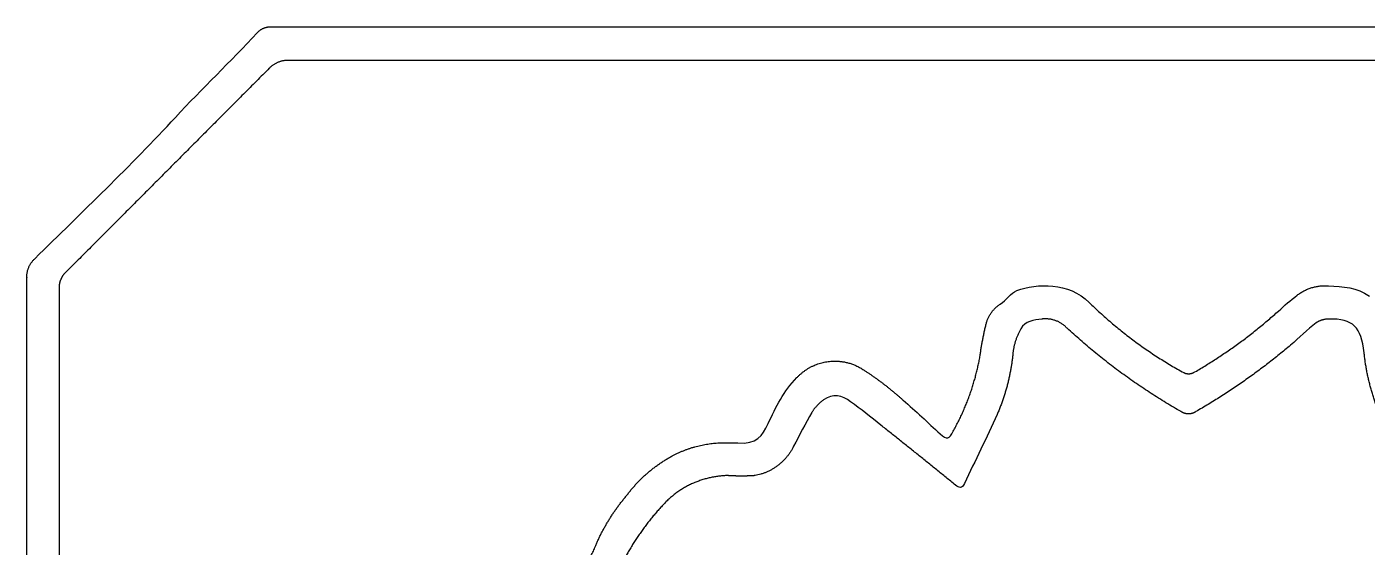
# Model space of a CAD drawing. Header units: millimetres. Extents: x -2315 to 326, y -226 to 400.
# Drawn here: x -2161.7 to -2143.18, y 25.48 to 32.67 of the extents above; entities that cross this region are included whole.
import ezdxf

# ---------------------------------------------------------------- set-up
doc = ezdxf.new("R2010")
doc.units = ezdxf.units.MM
doc.layers.add('Layer 03', color=5, linetype='Continuous', true_color=0x0000ff)

msp = doc.modelspace()

# ---------------------------------------------------------------- linework, layer by layer
at = {"layer": 'Layer 03'}
msp.add_line((-2161.249, 29.024), (-2161.249, 1.198), dxfattribs=at)
msp.add_line((-2161.249, 29.024), (-2161.249, 1.198), dxfattribs=at)
for points, weights, knots in [([(-2158.514, 32.588), (-2158.442, 32.672), (-2158.331, 32.672), (-2158.325, 32.672), (-2158.32, 32.672)], [0.854823356414, 0.839915861912, 1, 0.990679523267, 0.981952240783], [-2.429333, -2.429333, -2.429333, -1.5707963, -1.5707963, -1.5208103, -1.5208103, -1.5208103]), ([(-2158.514, 32.588), (-2158.442, 32.672), (-2158.331, 32.672), (-2158.325, 32.672), (-2158.32, 32.672)], [0.854823356414, 0.839915861912, 1, 0.990679523267, 0.981952240783], [-2.429333, -2.429333, -2.429333, -1.5707963, -1.5707963, -1.5208103, -1.5208103, -1.5208103]), ([(-2158.072, 32.207), (-2158.082, 32.207), (-2158.092, 32.207), (-2158.243, 32.207), (-2158.347, 32.099)], [0.977111602772, 0.988069862588, 1, 0.849609977873, 0.853659576076], [1.5068146, 1.5068146, 1.5068146, 1.5707963, 1.5707963, 2.3773431, 2.3773431, 2.3773431]), ([(-2158.072, 32.207), (-2158.082, 32.207), (-2158.092, 32.207), (-2158.243, 32.207), (-2158.347, 32.099)], [0.977111602772, 0.988069862588, 1, 0.849609977873, 0.853659576076], [1.5068146, 1.5068146, 1.5068146, 1.5707963, 1.5707963, 2.3773431, 2.3773431, 2.3773431]), ([(-2161.697, 29.196), (-2161.698, 29.204), (-2161.698, 29.212), (-2161.698, 29.364), (-2161.586, 29.466)], [0.981289070571, 0.990324941849, 1, 0.845954556126, 0.85394767958], [-3.1934803, -3.1934803, -3.1934803, -3.1415927, -3.1415927, -2.3154417, -2.3154417, -2.3154417]), ([(-2161.697, 29.196), (-2161.698, 29.204), (-2161.698, 29.212), (-2161.698, 29.364), (-2161.586, 29.466)], [0.981289070571, 0.990324941849, 1, 0.845954556126, 0.85394767958], [-3.1934803, -3.1934803, -3.1934803, -3.1415927, -3.1415927, -2.3154417, -2.3154417, -2.3154417]), ([(-2161.249, 29.108), (-2161.252, 29.087), (-2161.252, 29.066), (-2161.252, 29.045), (-2161.249, 29.024)], [0.946738202625, 0.970372052502, 1, 0.970372052502, 0.946738202625], [2.982697, 2.982697, 2.982697, 3.1415927, 3.1415927, 3.3004883, 3.3004883, 3.3004883]), ([(-2161.249, 29.108), (-2161.252, 29.087), (-2161.252, 29.066), (-2161.252, 29.045), (-2161.249, 29.024)], [0.946738202625, 0.970372052502, 1, 0.970372052502, 0.946738202625], [2.982697, 2.982697, 2.982697, 3.1415927, 3.1415927, 3.3004883, 3.3004883, 3.3004883]), ([(-2144.143, 28.961), (-2143.974, 29.092), (-2143.759, 29.092), (-2143.734, 29.092), (-2143.71, 29.09)], [0.857003843715, 0.876032428843, 1, 0.983813171195, 0.96941548198], [-2.2356386, -2.2356386, -2.2356386, -1.5707963, -1.5707963, -1.4839858, -1.4839858, -1.4839858]), ([(-2144.143, 28.961), (-2143.974, 29.092), (-2143.759, 29.092), (-2143.734, 29.092), (-2143.71, 29.09)], [0.857003843715, 0.876032428843, 1, 0.983813171195, 0.96941548198], [-2.2356386, -2.2356386, -2.2356386, -1.5707963, -1.5707963, -1.4839858, -1.4839858, -1.4839858]), ([(-2147.322, 28.504), (-2147.443, 28.634), (-2147.62, 28.634), (-2147.646, 28.634), (-2147.672, 28.631)], [0.853843760687, 0.847032369527, 1, 0.974251573331, 0.953030267355], [0.7504257, 0.7504257, 0.7504257, 1.5707963, 1.5707963, 1.708886, 1.708886, 1.708886]), ([(-2147.322, 28.504), (-2147.443, 28.634), (-2147.62, 28.634), (-2147.646, 28.634), (-2147.672, 28.631)], [0.853843760687, 0.847032369527, 1, 0.974251573331, 0.953030267355], [0.7504257, 0.7504257, 0.7504257, 1.5707963, 1.5707963, 1.708886, 1.708886, 1.708886]), ([(-2143.705, 28.631), (-2143.705, 28.631), (-2143.706, 28.631), (-2143.8, 28.631), (-2143.88, 28.58)], [0.997937847571, 0.998965268291, 1, 0.89124992665, 0.863256782406], [1.565247, 1.565247, 1.565247, 1.5707963, 1.5707963, 2.1540267, 2.1540267, 2.1540267]), ([(-2143.705, 28.631), (-2143.705, 28.631), (-2143.706, 28.631), (-2143.8, 28.631), (-2143.88, 28.58)], [0.997937847571, 0.998965268291, 1, 0.89124992665, 0.863256782406], [1.565247, 1.565247, 1.565247, 1.5707963, 1.5707963, 2.1540267, 2.1540267, 2.1540267]), ([(-2151.056, 27.821), (-2150.844, 28.05), (-2150.532, 28.05), (-2150.314, 28.05), (-2150.134, 27.928)], [0.853910747498, 0.846319186629, 1, 0.887379406245, 0.861366472367], [-2.394992, -2.394992, -2.394992, -1.570796, -1.570796, -0.966808, -0.966808, -0.966808]), ([(-2151.056, 27.821), (-2150.844, 28.05), (-2150.532, 28.05), (-2150.314, 28.05), (-2150.134, 27.928)], [0.853910747498, 0.846319186629, 1, 0.887379406245, 0.861366472367], [-2.394992, -2.394992, -2.394992, -1.570796, -1.570796, -0.966808, -0.966808, -0.966808]), ([(-2145.71, 27.89), (-2145.678, 27.875), (-2145.643, 27.875), (-2145.608, 27.875), (-2145.575, 27.89)], [0.879527756526, 0.915228813757, 1, 0.915228813757, 0.879527756526], [4.2577582, 4.2577582, 4.2577582, 4.712389, 4.712389, 5.1670197, 5.1670197, 5.1670197]), ([(-2145.71, 27.89), (-2145.678, 27.875), (-2145.643, 27.875), (-2145.608, 27.875), (-2145.575, 27.89)], [0.879527756526, 0.915228813757, 1, 0.915228813757, 0.879527756526], [4.2577582, 4.2577582, 4.2577582, 4.712389, 4.712389, 5.1670197, 5.1670197, 5.1670197]), ([(-2145.543, 27.351), (-2145.589, 27.32), (-2145.645, 27.32), (-2145.7, 27.32), (-2145.747, 27.351)], [0.861395790877, 0.887442812706, 1, 0.887442812706, 0.861395790877], [-5.316037, -5.316037, -5.316037, -4.712389, -4.712389, -4.108741, -4.108741, -4.108741]), ([(-2145.543, 27.351), (-2145.589, 27.32), (-2145.645, 27.32), (-2145.7, 27.32), (-2145.747, 27.351)], [0.861395790877, 0.887442812706, 1, 0.887442812706, 0.861395790877], [-5.316037, -5.316037, -5.316037, -4.712389, -4.712389, -4.108741, -4.108741, -4.108741]), ([(-2152.15, 26.918), (-2152.08, 26.922), (-2152.011, 26.922), (-2151.942, 26.922), (-2151.872, 26.918)], [0.97857523512, 0.988864237286, 1, 0.988864237286, 0.978575235119], [-1.6305178, -1.6305178, -1.6305178, -1.5707963, -1.5707963, -1.5110749, -1.5110749, -1.5110749]), ([(-2152.15, 26.918), (-2152.08, 26.922), (-2152.011, 26.922), (-2151.942, 26.922), (-2151.872, 26.918)], [0.97857523512, 0.988864237286, 1, 0.988864237286, 0.978575235119], [-1.6305178, -1.6305178, -1.6305178, -1.5707963, -1.5707963, -1.5110749, -1.5110749, -1.5110749]), ([(-2151.634, 26.467), (-2151.729, 26.46), (-2151.824, 26.46), (-2151.919, 26.46), (-2152.013, 26.467)], [0.971727311463, 0.985106307823, 1, 0.985106307823, 0.971727311463], [-4.7922644, -4.7922644, -4.7922644, -4.712389, -4.712389, -4.6325136, -4.6325136, -4.6325136]), ([(-2151.634, 26.467), (-2151.729, 26.46), (-2151.824, 26.46), (-2151.919, 26.46), (-2152.013, 26.467)], [0.971727311463, 0.985106307823, 1, 0.985106307823, 0.971727311463], [-4.7922644, -4.7922644, -4.7922644, -4.712389, -4.712389, -4.6325136, -4.6325136, -4.6325136])]:
    msp.add_rational_spline(points, weights, degree=2, knots=knots, dxfattribs=at)
for points, degree in [([(-2158.32, 32.672), (-2144.017, 32.672), (-2129.714, 32.672)], 2), ([(-2158.32, 32.672), (-2144.017, 32.672), (-2129.714, 32.672)], 2), ([(-2159.643, 31.42), (-2159.275, 31.819), (-2158.882, 32.192), (-2158.514, 32.588)], 3), ([(-2159.643, 31.42), (-2159.275, 31.819), (-2158.882, 32.192), (-2158.514, 32.588)], 3), ([(-2158.347, 32.099), (-2159.767, 30.673), (-2161.189, 29.248)], 2), ([(-2158.347, 32.099), (-2159.767, 30.673), (-2161.189, 29.248)], 2), ([(-2130.231, 32.207), (-2144.151, 32.207), (-2158.072, 32.207)], 2), ([(-2130.231, 32.207), (-2144.151, 32.207), (-2158.072, 32.207)], 2), ([(-2161.586, 29.466), (-2160.933, 30.113), (-2160.264, 30.746), (-2159.643, 31.42)], 3), ([(-2161.586, 29.466), (-2160.933, 30.113), (-2160.264, 30.746), (-2159.643, 31.42)], 3), ([(-2161.697, 0.72), (-2161.697, 14.958), (-2161.697, 29.196)], 2), ([(-2161.697, 0.72), (-2161.697, 14.958), (-2161.697, 29.196)], 2), ([(-2148.016, 29.025), (-2147.739, 29.129), (-2147.299, 29.141), (-2147.017, 28.861)], 3), ([(-2148.016, 29.025), (-2147.739, 29.129), (-2147.299, 29.141), (-2147.017, 28.861)], 3), ([(-2143.71, 29.09), (-2143.512, 29.083), (-2143.316, 29.069), (-2143.145, 28.948)], 3), ([(-2143.71, 29.09), (-2143.512, 29.083), (-2143.316, 29.069), (-2143.145, 28.948)], 3), ([(-2148.246, 28.837), (-2148.162, 28.89), (-2148.103, 28.992), (-2148.016, 29.025)], 3), ([(-2148.246, 28.837), (-2148.162, 28.89), (-2148.103, 28.992), (-2148.016, 29.025)], 3), ([(-2144.402, 28.741), (-2144.318, 28.817), (-2144.234, 28.891), (-2144.143, 28.961)], 3), ([(-2144.402, 28.741), (-2144.318, 28.817), (-2144.234, 28.891), (-2144.143, 28.961)], 3), ([(-2147.672, 28.631), (-2147.783, 28.616), (-2147.904, 28.606), (-2147.961, 28.498)], 3), ([(-2147.672, 28.631), (-2147.783, 28.616), (-2147.904, 28.606), (-2147.961, 28.498)], 3), ([(-2143.88, 28.58), (-2144.004, 28.484), (-2144.116, 28.373), (-2144.235, 28.27)], 3), ([(-2143.88, 28.58), (-2144.004, 28.484), (-2144.116, 28.373), (-2144.235, 28.27)], 3), ([(-2143.218, 28.166), (-2143.255, 28.519), (-2143.372, 28.639), (-2143.705, 28.631)], 3), ([(-2143.218, 28.166), (-2143.255, 28.519), (-2143.372, 28.639), (-2143.705, 28.631)], 3), ([(-2151.453, 27.186), (-2151.344, 27.413), (-2151.24, 27.64), (-2151.056, 27.821)], 3), ([(-2151.453, 27.186), (-2151.344, 27.413), (-2151.24, 27.64), (-2151.056, 27.821)], 3), ([(-2150.314, 27.488), (-2150.429, 27.572), (-2150.56, 27.61), (-2150.687, 27.514)], 3), ([(-2150.314, 27.488), (-2150.429, 27.572), (-2150.56, 27.61), (-2150.687, 27.514)], 3), ([(-2149.895, 27.163), (-2150.034, 27.274), (-2150.171, 27.386), (-2150.314, 27.488)], 3), ([(-2149.895, 27.163), (-2150.034, 27.274), (-2150.171, 27.386), (-2150.314, 27.488)], 3), ([(-2149.588, 27.509), (-2149.412, 27.361), (-2149.248, 27.198), (-2149.075, 27.045)], 3), ([(-2149.588, 27.509), (-2149.412, 27.361), (-2149.248, 27.198), (-2149.075, 27.045)], 3), ([(-2150.85, 27.34), (-2150.941, 27.187), (-2151.017, 27.027), (-2151.101, 26.872)], 3), ([(-2150.85, 27.34), (-2150.941, 27.187), (-2151.017, 27.027), (-2151.101, 26.872)], 3), ([(-2148.29, 27.31), (-2148.434, 26.989), (-2148.591, 26.675), (-2148.741, 26.357)], 3), ([(-2148.29, 27.31), (-2148.434, 26.989), (-2148.591, 26.675), (-2148.741, 26.357)], 3), ([(-2151.872, 26.918), (-2151.605, 26.9), (-2151.537, 27.012), (-2151.453, 27.186)], 3), ([(-2151.872, 26.918), (-2151.605, 26.9), (-2151.537, 27.012), (-2151.453, 27.186)], 3), ([(-2148.865, 26.336), (-2149.379, 26.755), (-2149.895, 27.163)], 2), ([(-2148.865, 26.336), (-2149.379, 26.755), (-2149.895, 27.163)], 2), ([(-2149.075, 27.045), (-2148.981, 26.961), (-2148.953, 26.97), (-2148.896, 27.081)], 3), ([(-2149.075, 27.045), (-2148.981, 26.961), (-2148.953, 26.97), (-2148.896, 27.081)], 3), ([(-2148.741, 26.357), (-2148.776, 26.283), (-2148.814, 26.295), (-2148.865, 26.336)], 3), ([(-2148.741, 26.357), (-2148.776, 26.283), (-2148.814, 26.295), (-2148.865, 26.336)], 3)]:
    msp.add_open_spline(points, degree=degree, dxfattribs=at)
for points, weights in [([(-2161.189, 29.248), (-2161.235, 29.185), (-2161.249, 29.108)], [0.859164328488, 0.875313512879, 0.937942655064]), ([(-2161.189, 29.248), (-2161.235, 29.185), (-2161.249, 29.108)], [0.859164328488, 0.875313512879, 0.937942655064]), ([(-2148.44, 28.566), (-2148.397, 28.74), (-2148.246, 28.837)], [0.920153926326, 0.82774433757, 0.86355492002]), ([(-2148.44, 28.566), (-2148.397, 28.74), (-2148.246, 28.837)], [0.920153926326, 0.82774433757, 0.86355492002]), ([(-2147.017, 28.861), (-2146.43, 28.286), (-2145.71, 27.89)], [0.853577251341, 0.854193184663, 0.870708614074]), ([(-2147.017, 28.861), (-2146.43, 28.286), (-2145.71, 27.89)], [0.853577251341, 0.854193184663, 0.870708614074]), ([(-2145.575, 27.89), (-2144.944, 28.254), (-2144.402, 28.741)], [0.868320678011, 0.85656741236, 0.854168556192]), ([(-2145.575, 27.89), (-2144.944, 28.254), (-2144.402, 28.741)], [0.868320678011, 0.85656741236, 0.854168556192]), ([(-2148.524, 28.126), (-2148.495, 28.349), (-2148.44, 28.566)], [0.953590903477, 0.933587794675, 0.917584429071]), ([(-2148.524, 28.126), (-2148.495, 28.349), (-2148.44, 28.566)], [0.953590903477, 0.933587794675, 0.917584429071]), ([(-2147.961, 28.498), (-2148.045, 28.349), (-2148.069, 28.18)], [0.869676399956, 0.892630747076, 0.948265224802]), ([(-2147.961, 28.498), (-2148.045, 28.349), (-2148.069, 28.18)], [0.869676399956, 0.892630747076, 0.948265224802]), ([(-2145.747, 27.351), (-2146.6, 27.838), (-2147.322, 28.504)], [0.86895061655, 0.855853617923, 0.853897026894]), ([(-2145.747, 27.351), (-2146.6, 27.838), (-2147.322, 28.504)], [0.86895061655, 0.855853617923, 0.853897026894]), ([(-2148.069, 28.18), (-2148.109, 27.727), (-2148.29, 27.31)], [0.966208639818, 0.912797551151, 0.884709245152]), ([(-2148.069, 28.18), (-2148.109, 27.727), (-2148.29, 27.31)], [0.966208639818, 0.912797551151, 0.884709245152]), ([(-2144.235, 28.27), (-2144.847, 27.751), (-2145.543, 27.351)], [0.854971970408, 0.858165661081, 0.868549401984]), ([(-2144.235, 28.27), (-2144.847, 27.751), (-2145.543, 27.351)], [0.854971970408, 0.858165661081, 0.868549401984]), ([(-2142.956, 27.212), (-2143.166, 27.668), (-2143.218, 28.166)], [0.88062436687, 0.907592504032, 0.961426329914]), ([(-2142.956, 27.212), (-2143.166, 27.668), (-2143.218, 28.166)], [0.88062436687, 0.907592504032, 0.961426329914]), ([(-2148.896, 27.081), (-2148.621, 27.572), (-2148.524, 28.126)], [0.870013979045, 0.890916169502, 0.938360641064]), ([(-2148.896, 27.081), (-2148.621, 27.572), (-2148.524, 28.126)], [0.870013979045, 0.890916169502, 0.938360641064]), ([(-2150.134, 27.928), (-2149.844, 27.741), (-2149.588, 27.509)], [0.86315589008, 0.855796739772, 0.854077484924]), ([(-2150.134, 27.928), (-2149.844, 27.741), (-2149.588, 27.509)], [0.86315589008, 0.855796739772, 0.854077484924]), ([(-2150.687, 27.514), (-2150.785, 27.443), (-2150.85, 27.34)], [0.858713551279, 0.846061683049, 0.864430122026]), ([(-2150.687, 27.514), (-2150.785, 27.443), (-2150.85, 27.34)], [0.858713551279, 0.846061683049, 0.864430122026]), ([(-2152.781, 26.738), (-2152.485, 26.897), (-2152.15, 26.918)], [0.871887460491, 0.900890187188, 0.975772424572]), ([(-2152.781, 26.738), (-2152.485, 26.897), (-2152.15, 26.918)], [0.871887460491, 0.900890187188, 0.975772424572]), ([(-2151.101, 26.872), (-2151.266, 26.535), (-2151.634, 26.467)], [0.877294243485, 0.80934067491, 0.935890964438]), ([(-2151.101, 26.872), (-2151.266, 26.535), (-2151.634, 26.467)], [0.877294243485, 0.80934067491, 0.935890964438]), ([(-2153.405, 26.196), (-2153.152, 26.535), (-2152.781, 26.738)], [0.858185391378, 0.844490086988, 0.871287297831]), ([(-2153.405, 26.196), (-2153.152, 26.535), (-2152.781, 26.738)], [0.858185391378, 0.844490086988, 0.871287297831]), ([(-2152.013, 26.467), (-2152.526, 26.455), (-2152.883, 26.086)], [0.990243063966, 0.850691334533, 0.853613317321]), ([(-2152.013, 26.467), (-2152.526, 26.455), (-2152.883, 26.086)], [0.990243063966, 0.850691334533, 0.853613317321]), ([(-2153.841, 25.49), (-2153.677, 25.876), (-2153.405, 26.196)], [0.88544579564, 0.860214641568, 0.854944701925]), ([(-2153.841, 25.49), (-2153.677, 25.876), (-2153.405, 26.196)], [0.88544579564, 0.860214641568, 0.854944701925]), ([(-2152.883, 26.086), (-2153.255, 25.693), (-2153.496, 25.208)], [0.853715827946, 0.855478964185, 0.876379628418]), ([(-2152.883, 26.086), (-2153.255, 25.693), (-2153.496, 25.208)], [0.853715827946, 0.855478964185, 0.876379628418]), ([(-2154.251, 25.089), (-2153.946, 25.187), (-2153.841, 25.49)], [0.903364580166, 0.806217830141, 0.898536361339]), ([(-2154.251, 25.089), (-2153.946, 25.187), (-2153.841, 25.49)], [0.903364580166, 0.806217830141, 0.898536361339])]:
    msp.add_rational_spline(points, weights, degree=2, dxfattribs=at)

doc.saveas('drawing.dxf')
